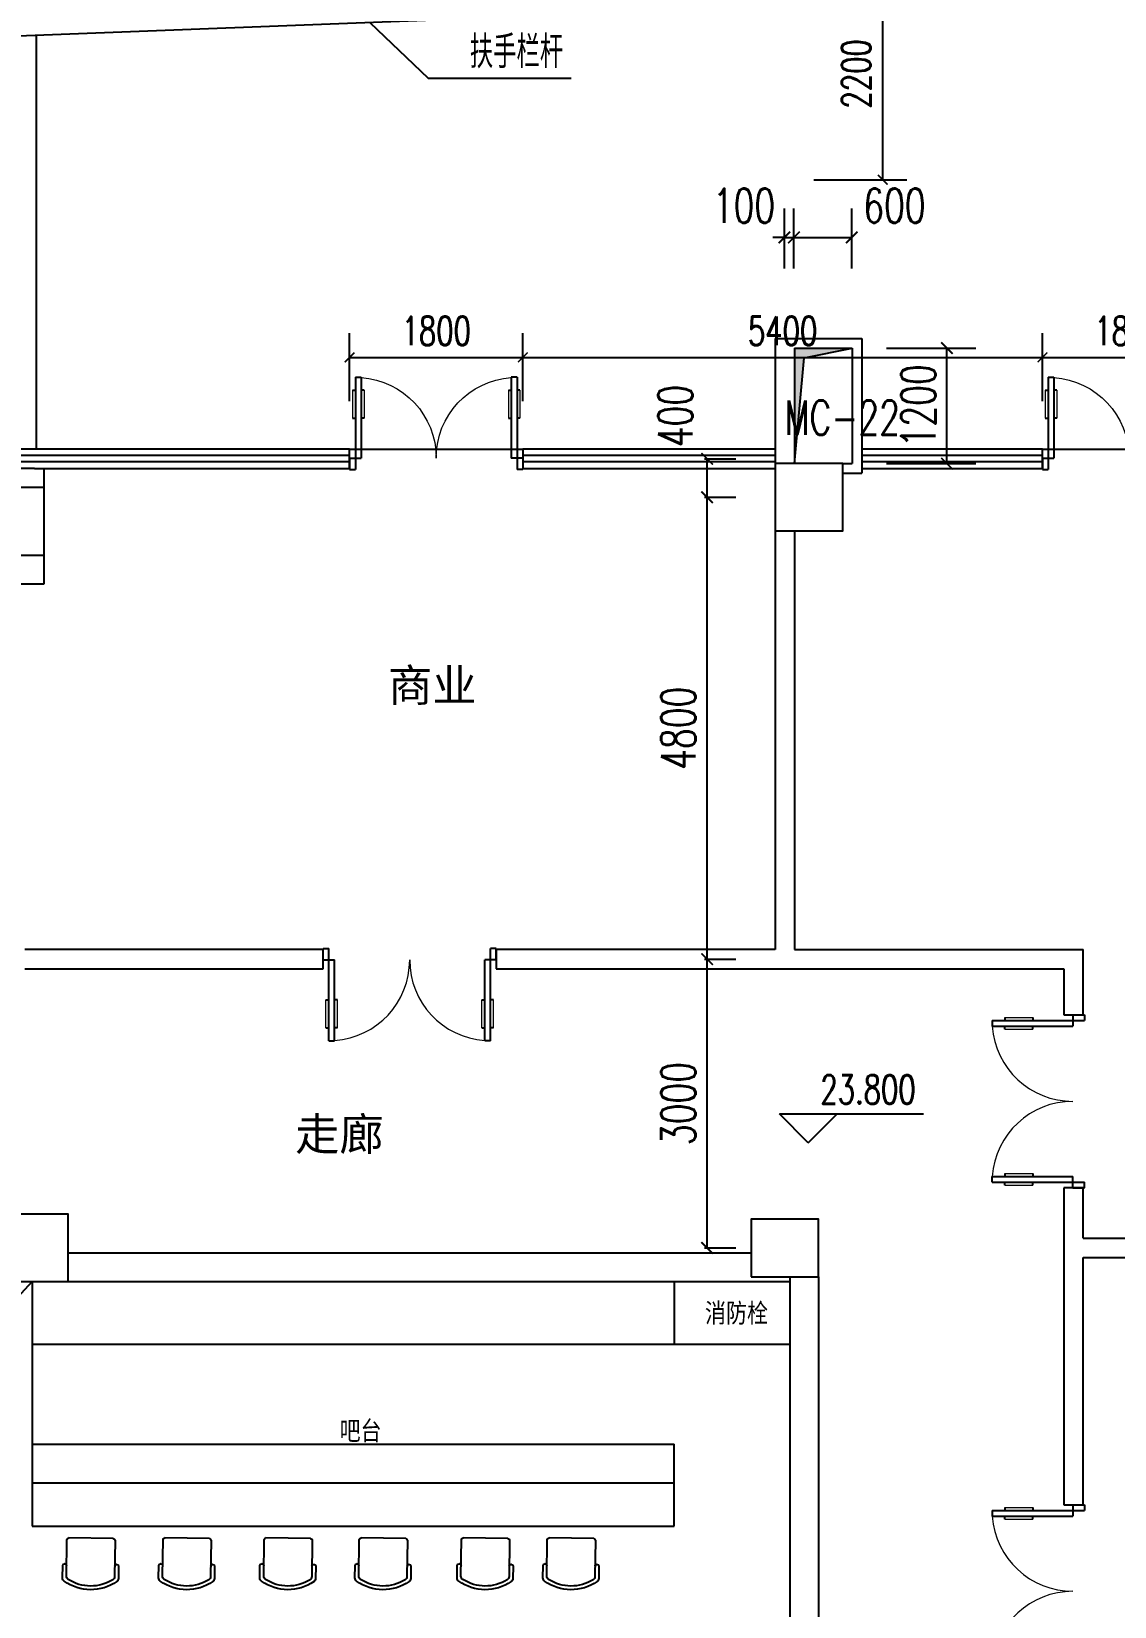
# Model space of a CAD drawing. Header units: millimetres. Extents: x 2680932 to 6187768, y 127588 to 383208.
# Drawn here: x 3092999 to 3104254, y 190901 to 207267 of the extents above; entities that cross this region are included whole.
import ezdxf

# ---------------------------------------------------------------- set-up
doc = ezdxf.new("R2010")
doc.units = ezdxf.units.MM
doc.header["$LTSCALE"] = 20
for name, color, linetype in [('3', 3, 'Continuous'), ('COLUMN', 9, 'Continuous'), ('CURTWALL', 4, 'Continuous'), ('DIM_ELEV', 3, 'Continuous'), ('DIM_LEAD', 3, 'Continuous'), ('DIM_SYMB', 3, 'Continuous'), ('PUB_DIM', 3, 'Continuous'), ('PUB_TEXT', 41, 'Continuous'), ('WALL', 3, 'Continuous'), ('WINDOW', 4, 'Continuous'), ('WINDOW_TEXT', 183, 'Continuous'), ('家具外线', 255, 'Continuous'), ('标注', 6, 'Continuous'), ('细线', 8, 'Continuous'), ('门窗', 73, 'Continuous'), ('阳台栏杆', 149, 'Continuous')]:
    doc.layers.add(name, color=color, linetype=linetype)
doc.styles.add('_TCH_DIM', font='SIMPLEX', dxfattribs={"bigfont": 'GBCBIG'})
doc.styles.add('_TCH_DIM_T3', font='SIMPLEX', dxfattribs={"width": 0.705882, "bigfont": 'GBCBIG'})
doc.styles.add('_TCH_WINDOW', font='SIMPLEX', dxfattribs={"bigfont": 'GBCBIG'})
doc.styles.get("Standard").update_dxf_attribs({"font": '', "width": 0.8})
doc.styles.get('Standard').set_extended_font_data('YouYuan')
doc.dimstyles.new('_TCH_ARCH&&100', dxfattribs={"dimtxt": 297.5, "dimasz": 100, "dimexe": 250, "dimexo": 300, "dimgap": 126.25, "dimtad": 1, "dimdec": 0, "dimzin": 0, "dimdsep": 46, "dimtxsty": '_TCH_DIM_T3', "dimblk": 'ARCHTICK', "dimcen": 0.09, "dimclrt": 7, "dimazin": 2, "dimtfac": 1, "dimtdec": 0, "dimtix": 1, "dimtmove": 2, "dimatfit": 3, "dimfxl": 1, "dimtolj": 1, "dimtzin": 0, "dimarcsym": 0})
doc.dimstyles.new('_TCH_ARCH&&120', dxfattribs={"dimtxt": 357, "dimasz": 120, "dimexe": 300, "dimexo": 360, "dimgap": 120, "dimtad": 1, "dimdec": 0, "dimzin": 0, "dimdsep": 46, "dimtxsty": '_TCH_DIM_T3', "dimblk": 'ARCHTICK', "dimcen": 0.09, "dimclrt": 7, "dimazin": 2, "dimtfac": 1, "dimtdec": 0, "dimtix": 1, "dimtmove": 2, "dimatfit": 3, "dimfxl": 1, "dimtolj": 1, "dimtzin": 0, "dimarcsym": 0})

# ---------------------------------------------------------------- blocks, each defined once
blk = doc.blocks.new('_ArchTick')
at = {"color": 0, "linetype": 'ByBlock', "lineweight": -3, "const_width": 0.15}
blk.add_lwpolyline([(-0.5, -0.5), (0.5, 0.5)], dxfattribs=at)
blk = doc.blocks.new('*D255')
at = {"layer": 'Defpoints', "color": 0, "transparency": 16777216}
for p in [(3101523, 205127), (3100923, 204446), (3101523, 204446)]:
    blk.add_point(p, dxfattribs=at)
at = {"layer": 'PUB_DIM', "color": 0, "lineweight": -2, "transparency": 16777216}
for p, q in [((3100923, 204806), (3100923, 205427)), ((3101523, 204806), (3101523, 205427)), ((3100923, 205127), (3101523, 205127))]:
    blk.add_line(p, q, dxfattribs=at)
at = {"layer": 'PUB_DIM', "color": 0, "lineweight": -2, "transparency": 16777216, "xscale": 120, "yscale": 120, "zscale": 120, "rotation": 180}
blk.add_blockref('_ArchTick', (3100923, 205127), dxfattribs=at)
at = {"layer": 'PUB_DIM', "color": 0, "lineweight": -2, "transparency": 16777216, "xscale": 120, "yscale": 120, "zscale": 120}
blk.add_blockref('_ArchTick', (3101523, 205127), dxfattribs=at)
at = {"layer": 'PUB_DIM', "color": 7, "transparency": 16777216, "insert": (3101967, 205457), "char_height": 357, "attachment_point": 5, "style": '_TCH_DIM_T3'}
blk.add_mtext('\\A1;600', dxfattribs=at)
blk = doc.blocks.new('*D256')
at = {"layer": 'Defpoints', "color": 0, "transparency": 16777216}
for p in [(3100923, 205127), (3100823, 204446), (3100923, 204446)]:
    blk.add_point(p, dxfattribs=at)
at = {"layer": 'PUB_DIM', "color": 0, "lineweight": -2, "transparency": 16777216}
for p, q in [((3100823, 204806), (3100823, 205427)), ((3100923, 204806), (3100923, 205427)), ((3100823, 205127), (3100703, 205127)), ((3100823, 205127), (3100923, 205127)), ((3100923, 205127), (3101043, 205127))]:
    blk.add_line(p, q, dxfattribs=at)
at = {"layer": 'PUB_DIM', "color": 0, "lineweight": -2, "transparency": 16777216, "xscale": 120, "yscale": 120, "zscale": 120}
blk.add_blockref('_ArchTick', (3100823, 205127), dxfattribs=at)
at = {"layer": 'PUB_DIM', "color": 0, "lineweight": -2, "transparency": 16777216, "xscale": 120, "yscale": 120, "zscale": 120, "rotation": 180}
blk.add_blockref('_ArchTick', (3100923, 205127), dxfattribs=at)
at = {"layer": 'PUB_DIM', "color": 7, "transparency": 16777216, "insert": (3100403, 205457), "char_height": 357, "attachment_point": 5, "style": '_TCH_DIM_T3'}
blk.add_mtext('\\A1;100', dxfattribs=at)
blk = doc.blocks.new('*D257')
at = {"layer": 'Defpoints', "color": 0, "transparency": 16777216}
for p in [(3101523, 203977), (3102513, 203977), (3101523, 202777)]:
    blk.add_point(p, dxfattribs=at)
at = {"layer": 'PUB_DIM', "color": 0, "lineweight": -2, "transparency": 16777216}
for p, q in [((3101883, 203977), (3102813, 203977)), ((3102513, 202777), (3102513, 203977)), ((3101883, 202777), (3102813, 202777))]:
    blk.add_line(p, q, dxfattribs=at)
at = {"layer": 'PUB_DIM', "color": 0, "lineweight": -2, "transparency": 16777216, "xscale": 120, "yscale": 120, "zscale": 120}
for p, rotation in [((3102513, 203977), 90), ((3102513, 202777), 270)]:
    blk.add_blockref('_ArchTick', p, dxfattribs=dict(at, rotation=rotation))
at = {"layer": 'PUB_DIM', "color": 7, "transparency": 16777216, "insert": (3102214, 203377), "char_height": 357, "attachment_point": 5, "rotation": 90, "style": '_TCH_DIM_T3'}
blk.add_mtext('\\A1;1200', dxfattribs=at)
blk = doc.blocks.new('*D260')
at = {"layer": 'Defpoints', "color": 0, "transparency": 16777216}
for p in [(3099632, 197627), (3100020, 197627), (3099632, 194627)]:
    blk.add_point(p, dxfattribs=at)
at = {"layer": 'PUB_DIM', "color": 0, "lineweight": -2, "transparency": 16777216}
for p, q in [((3099992, 197627), (3100320, 197627)), ((3100020, 194627), (3100020, 197627)), ((3099992, 194627), (3100320, 194627))]:
    blk.add_line(p, q, dxfattribs=at)
at = {"layer": 'PUB_DIM', "color": 0, "lineweight": -2, "transparency": 16777216, "xscale": 120, "yscale": 120, "zscale": 120}
for p, rotation in [((3100020, 197627), 90), ((3100020, 194627), 270)]:
    blk.add_blockref('_ArchTick', p, dxfattribs=dict(at, rotation=rotation))
at = {"layer": 'PUB_DIM', "color": 7, "transparency": 16777216, "insert": (3099721, 196127), "char_height": 357, "attachment_point": 5, "rotation": 90, "style": '_TCH_DIM_T3'}
blk.add_mtext('\\A1;3000', dxfattribs=at)
blk = doc.blocks.new('*D261')
at = {"layer": 'Defpoints', "color": 0, "transparency": 16777216}
for p in [(3099632, 202427), (3100020, 202427), (3099632, 197627)]:
    blk.add_point(p, dxfattribs=at)
at = {"layer": 'PUB_DIM', "color": 0, "lineweight": -2, "transparency": 16777216}
for p, q in [((3099992, 202427), (3100320, 202427)), ((3100020, 197627), (3100020, 202427)), ((3099992, 197627), (3100320, 197627))]:
    blk.add_line(p, q, dxfattribs=at)
at = {"layer": 'PUB_DIM', "color": 0, "lineweight": -2, "transparency": 16777216, "xscale": 120, "yscale": 120, "zscale": 120}
for p, rotation in [((3100020, 202427), 90), ((3100020, 197627), 270)]:
    blk.add_blockref('_ArchTick', p, dxfattribs=dict(at, rotation=rotation))
at = {"layer": 'PUB_DIM', "color": 7, "transparency": 16777216, "insert": (3099721, 200027), "char_height": 357, "attachment_point": 5, "rotation": 90, "style": '_TCH_DIM_T3'}
blk.add_mtext('\\A1;4800', dxfattribs=at)
blk = doc.blocks.new('*D262')
at = {"layer": 'Defpoints', "color": 0, "transparency": 16777216}
for p in [(3099632, 202827), (3100020, 202827), (3099632, 202427)]:
    blk.add_point(p, dxfattribs=at)
at = {"layer": 'PUB_DIM', "color": 0, "lineweight": -2, "transparency": 16777216}
for p, q in [((3099992, 202827), (3100320, 202827)), ((3100020, 202427), (3100020, 202827)), ((3099992, 202427), (3100320, 202427))]:
    blk.add_line(p, q, dxfattribs=at)
at = {"layer": 'PUB_DIM', "color": 0, "lineweight": -2, "transparency": 16777216, "xscale": 120, "yscale": 120, "zscale": 120}
for p, rotation in [((3100020, 202827), 90), ((3100020, 202427), 270)]:
    blk.add_blockref('_ArchTick', p, dxfattribs=dict(at, rotation=rotation))
at = {"layer": 'PUB_DIM', "color": 7, "transparency": 16777216, "insert": (3099690, 203271), "char_height": 357, "attachment_point": 5, "rotation": 90, "style": '_TCH_DIM_T3'}
blk.add_mtext('\\A1;400', dxfattribs=at)
blk = doc.blocks.new('$DorLib2D$00000011')
for p, q in [((-0.4667, 0.4709), (-0.4667, -0.0625)), ((-0.4667, 0.4709), (-0.4333, 0.4709)), ((-0.4333, 0.4709), (-0.4333, 0.0042)), ((0.4333, 0.4709), (0.4333, 0.0042)), ((0.4667, 0.4709), (0.4333, 0.4709)), ((0.4667, 0.4709), (0.4667, -0.0625)), ((-0.4833, 0.3962), (-0.4667, 0.3962)), ((-0.4167, 0.3962), (-0.4333, 0.3962)), ((0.4167, 0.3962), (0.4333, 0.3962)), ((0.4833, 0.3962), (0.4667, 0.3962)), ((-0.4833, 0.2346), (-0.4667, 0.2346)), ((-0.4167, 0.2346), (-0.4333, 0.2346)), ((0.4167, 0.2346), (0.4333, 0.2346)), ((0.4833, 0.2346), (0.4667, 0.2346)), ((-0.5, 0.0042), (-0.4333, 0.0042)), ((-0.5, 0.0042), (-0.5, -0.0625)), ((0.5, 0.0042), (0.4333, 0.0042)), ((0.5, 0.0042), (0.5, -0.0625)), ((-0.5, -0.0625), (-0.4667, -0.0625)), ((0.5, -0.0625), (0.4667, -0.0625))]:
    blk.add_line(p, q)
at = {"lineweight": 13}
for p, q in [((-0.4833, 0.3962), (-0.4833, 0.2346)), ((-0.4167, 0.3962), (-0.4167, 0.2346)), ((0.4167, 0.3962), (0.4167, 0.2346)), ((0.4833, 0.3962), (0.4833, 0.2346))]:
    blk.add_line(p, q, dxfattribs=at)
for centre, start, end in [((-0.4667, 0.0042), 0, 85.90396), ((0.4667, 0.0042), 94.09604, 180)]:
    blk.add_arc(centre, 0.4667, start, end, dxfattribs=at)
blk = doc.blocks.new('*D263')
at = {"layer": 'Defpoints', "color": 0, "transparency": 16777216}
for p in [(3098105, 203881), (3096305, 203127), (3098105, 203127)]:
    blk.add_point(p, dxfattribs=at)
at = {"layer": 'PUB_DIM', "color": 0, "lineweight": -2, "transparency": 16777216}
for p, q in [((3096305, 203427), (3096305, 204131)), ((3098105, 203427), (3098105, 204131)), ((3096305, 203881), (3098105, 203881))]:
    blk.add_line(p, q, dxfattribs=at)
at = {"layer": 'PUB_DIM', "color": 0, "lineweight": -2, "transparency": 16777216, "xscale": 100, "yscale": 100, "zscale": 100, "rotation": 180}
blk.add_blockref('_ArchTick', (3096305, 203881), dxfattribs=at)
at = {"layer": 'PUB_DIM', "color": 0, "lineweight": -2, "transparency": 16777216, "xscale": 100, "yscale": 100, "zscale": 100}
blk.add_blockref('_ArchTick', (3098105, 203881), dxfattribs=at)
at = {"layer": 'PUB_DIM', "color": 7, "transparency": 16777216, "insert": (3097205, 204156), "char_height": 297.5, "attachment_point": 5, "style": '_TCH_DIM_T3'}
blk.add_mtext('\\A1;1800', dxfattribs=at)
blk = doc.blocks.new('*D264')
at = {"layer": 'Defpoints', "color": 0, "transparency": 16777216}
for p in [(3103505, 203881), (3098105, 203127), (3103505, 203127)]:
    blk.add_point(p, dxfattribs=at)
at = {"layer": 'PUB_DIM', "color": 0, "lineweight": -2, "transparency": 16777216}
for p, q in [((3098105, 203427), (3098105, 204131)), ((3103505, 203427), (3103505, 204131)), ((3098105, 203881), (3103505, 203881))]:
    blk.add_line(p, q, dxfattribs=at)
at = {"layer": 'PUB_DIM', "color": 0, "lineweight": -2, "transparency": 16777216, "xscale": 100, "yscale": 100, "zscale": 100, "rotation": 180}
blk.add_blockref('_ArchTick', (3098105, 203881), dxfattribs=at)
at = {"layer": 'PUB_DIM', "color": 0, "lineweight": -2, "transparency": 16777216, "xscale": 100, "yscale": 100, "zscale": 100}
blk.add_blockref('_ArchTick', (3103505, 203881), dxfattribs=at)
at = {"layer": 'PUB_DIM', "color": 7, "transparency": 16777216, "insert": (3100805, 204156), "char_height": 297.5, "attachment_point": 5, "style": '_TCH_DIM_T3'}
blk.add_mtext('\\A1;5400', dxfattribs=at)
blk = doc.blocks.new('*D265')
at = {"layer": 'Defpoints', "color": 0, "transparency": 16777216}
for p in [(3105305, 203881), (3103505, 203127), (3105305, 203127)]:
    blk.add_point(p, dxfattribs=at)
at = {"layer": 'PUB_DIM', "color": 0, "lineweight": -2, "transparency": 16777216}
for p, q in [((3103505, 203427), (3103505, 204131)), ((3105305, 203427), (3105305, 204131)), ((3103505, 203881), (3105305, 203881))]:
    blk.add_line(p, q, dxfattribs=at)
at = {"layer": 'PUB_DIM', "color": 0, "lineweight": -2, "transparency": 16777216, "xscale": 100, "yscale": 100, "zscale": 100, "rotation": 180}
blk.add_blockref('_ArchTick', (3103505, 203881), dxfattribs=at)
at = {"layer": 'PUB_DIM', "color": 0, "lineweight": -2, "transparency": 16777216, "xscale": 100, "yscale": 100, "zscale": 100}
blk.add_blockref('_ArchTick', (3105305, 203881), dxfattribs=at)
at = {"layer": 'PUB_DIM', "color": 7, "transparency": 16777216, "insert": (3104405, 204156), "char_height": 297.5, "attachment_point": 5, "style": '_TCH_DIM_T3'}
blk.add_mtext('\\A1;1800', dxfattribs=at)
blk = doc.blocks.new('*D278')
at = {"layer": 'Defpoints', "color": 0, "transparency": 16777216}
for p in [(3100829, 207927), (3101845, 207927), (3100829, 205727)]:
    blk.add_point(p, dxfattribs=at)
at = {"layer": 'PUB_DIM', "color": 0, "lineweight": -2, "transparency": 16777216}
for p, q in [((3101129, 207927), (3102095, 207927)), ((3101845, 205727), (3101845, 207927)), ((3101129, 205727), (3102095, 205727))]:
    blk.add_line(p, q, dxfattribs=at)
at = {"layer": 'PUB_DIM', "color": 0, "lineweight": -2, "transparency": 16777216, "xscale": 100, "yscale": 100, "zscale": 100}
for p, rotation in [((3101845, 207927), 90), ((3101845, 205727), 270)]:
    blk.add_blockref('_ArchTick', p, dxfattribs=dict(at, rotation=rotation))
at = {"layer": 'PUB_DIM', "color": 7, "transparency": 16777216, "insert": (3101570, 206827), "char_height": 297.5, "attachment_point": 5, "rotation": 90, "style": '_TCH_DIM_T3'}
blk.add_mtext('\\A1;2200', dxfattribs=at)
blk = doc.blocks.new('_FZH')
blk.add_lwpolyline([(-0.5, -0.5), (0.5, -0.5), (0.5, 0.5), (-0.5, 0.5)], close=True)
blk = doc.blocks.new('MK-JJ-0247')
at = {"layer": '家具外线'}
for p, q in [((-108577, 112481), (-108577, 112104)), ((-108559, 112499), (-108095, 112499)), ((-108077, 112102), (-108077, 112481)), ((-108617, 112212), (-108617, 112084)), ((-108599, 112230), (-108595, 112230)), ((-108059, 112230), (-108055, 112230)), ((-108037, 112082), (-108037, 112212))]:
    blk.add_line(p, q, dxfattribs=at)
for centre, radius, start, end in [((-108559, 112481), 18, 90, 180), ((-108095, 112481), 18, 0, 90), ((-108599, 112212), 18, 90, 180), ((-108595, 112212), 18, 0, 90), ((-108059, 112212), 18, 90, 180), ((-108056, 112211), 19, 2.966, 88.7719), ((-108577, 112084), 40, 180, 234.4004), ((-108326, 112436), 472, 234.4004, 305.1397), ((-108537, 112104), 40, 180, 237.4766), ((-108326, 112436), 434, 237.4766, 301.9412), ((-108117, 112102), 40, 301.9412, 0), ((-108077, 112082), 40, 305.1397, 0)]:
    blk.add_arc(centre, radius, start, end, dxfattribs=at)

msp = doc.modelspace()

# ---------------------------------------------------------------- hatches: boundary and pattern name
at = {"layer": '细线'}
msp.add_hatch(color=256, dxfattribs=at).paths.add_polyline_path([(3101529.1, 203977), (3100929.1, 203977), (3100929.1, 202777.1), (3101030.1, 203875.5)])

# ---------------------------------------------------------------- linework, layer by layer
at = {"layer": '3'}
msp.add_line((3093049.1, 202927), (3093049.1, 207222.9), dxfattribs=at)
at = {"layer": 'CURTWALL'}
for p, q in [((3093029.1, 202927), (3089688.9, 202927)), ((3093029.1, 202860.4), (3089716.5, 202860.4)), ((3093029.1, 202793.7), (3089744.1, 202793.7)), ((3096304.7, 202927), (3093029.1, 202927)), ((3096304.7, 202860.4), (3093029.1, 202860.4)), ((3096304.7, 202793.7), (3093029.1, 202793.7)), ((3096304.7, 202727), (3096304.7, 202927)), ((3100729.1, 202927), (3098104.7, 202927)), ((3098104.7, 202927), (3098104.7, 202727)), ((3100729.1, 202860.4), (3098104.7, 202860.4)), ((3100729.1, 202793.7), (3098104.7, 202793.7)), ((3103504.6, 202927), (3101629.1, 202927)), ((3103504.6, 202860.4), (3101629.1, 202860.4)), ((3103504.6, 202793.7), (3101629.1, 202793.7)), ((3103504.6, 202727), (3103504.6, 202927)), ((3093029.1, 202727), (3089771.7, 202727)), ((3093029.1, 202727), (3096304.7, 202727)), ((3098104.7, 202727), (3100729.1, 202727)), ((3101629.1, 202727), (3103504.6, 202727))]:
    msp.add_line(p, q, dxfattribs=at)
at = {"layer": 'DIM_ELEV'}
for p, q in [((3101071.4, 195720.2), (3100771.4, 196020.2)), ((3100771.4, 196020.2), (3102267.4, 196020.2)), ((3101071.4, 195720.2), (3101371.4, 196020.2))]:
    msp.add_line(p, q, dxfattribs=at)
at = {"layer": 'DIM_LEAD'}
for p, q in [((3096513.5, 207360.8), (3097122.8, 206781.1)), ((3097122.8, 206781.1), (3098607.6, 206781.1))]:
    msp.add_line(p, q, dxfattribs=at)
at = {"layer": 'DIM_SYMB'}
msp.add_lwpolyline([(3097690.8, 205159.9, 0, 0, 0), (3095636.9, 206186.2, 80, 0, 0), (3095368.5, 206320.3, 0, 0, 0)], format="xyseb", dxfattribs=at)
at = {"layer": 'WALL'}
for p, q in [((3100729.1, 204077), (3101629.1, 204077)), ((3100729.1, 204077), (3100729.1, 202827)), ((3100929.1, 203977), (3101529.1, 203977)), ((3100929.1, 203977), (3100929.1, 202827)), ((3101529.1, 203977), (3101529.1, 202827)), ((3101629.1, 204077), (3101629.1, 202827)), ((3100729.1, 202827), (3100729.1, 202777)), ((3100929.1, 202827), (3100929.1, 202777)), ((3101529.1, 202827), (3101529.1, 202777)), ((3101629.1, 202827), (3101629.1, 202677)), ((3093129.1, 202527), (3093129.1, 202727)), ((3101429.1, 202777), (3101529.1, 202777)), ((3101429.1, 202677), (3101629.1, 202677)), ((3100729.1, 202077), (3100729.1, 197727)), ((3100929.1, 202077), (3100929.1, 197727)), ((3093129.1, 201527), (3093129.1, 201827)), ((3092529.1, 201527), (3093129.1, 201527)), ((3096029.1, 197727), (3092929.1, 197727)), ((3096029.1, 197527), (3096029.1, 197727)), ((3100729.1, 197727), (3097829.1, 197727)), ((3097829.1, 197727), (3097829.1, 197527)), ((3100929.1, 197727), (3103929.1, 197727)), ((3103929.1, 197049.9), (3103929.1, 197727)), ((3092929.1, 197527), (3096029.1, 197527)), ((3097829.1, 197527), (3100829.1, 197527)), ((3100829.1, 197527), (3103729.1, 197527)), ((3103729.1, 197527), (3103729.1, 197049.9)), ((3103729.1, 197049.9), (3103929.1, 197049.9)), ((3103929.1, 195249.9), (3103729.1, 195249.9)), ((3103729.1, 195249.9), (3103729.1, 194627)), ((3103929.1, 194727), (3103929.1, 195249.9)), ((3103729.1, 194627), (3103729.1, 191958.5)), ((3103929.1, 194727), (3108279.1, 194727)), ((3093379.1, 194577), (3100479.1, 194577)), ((3103929.1, 194527), (3108279.1, 194527)), ((3103929.1, 191958.5), (3103929.1, 194527)), ((3093379.1, 194277), (3100879.1, 194277)), ((3100879.1, 194327), (3100879.1, 187227)), ((3101179.1, 194327), (3101179.1, 187227)), ((3103729.1, 191958.5), (3103929.1, 191958.5))]:
    msp.add_line(p, q, dxfattribs=at)
at = {"layer": 'WALL', "color": 0}
msp.add_line((3099679.1, 194277), (3099679.1, 193627), dxfattribs=at)
at = {"layer": '标注', "color": 3}
msp.add_line((3091471.5, 192601.4), (3093004.4, 194277), dxfattribs=at)
at = {"layer": '标注', "color": 7, "lineweight": -3}
for p, q in [((3092679.1, 194277), (3100879.1, 194277)), ((3093004.4, 193627), (3100879.1, 193627)), ((3093004.4, 192187), (3099679.1, 192187)), ((3093004.4, 191737), (3099679.1, 191737))]:
    msp.add_line(p, q, dxfattribs=at)
at = {"layer": '标注', "color": 7}
for p, q in [((3093004.4, 194277), (3093004.4, 191737)), ((3099679.1, 191737), (3099679.1, 192587))]:
    msp.add_line(p, q, dxfattribs=at)
at = {"layer": '标注', "color": 253, "lineweight": -3}
msp.add_line((3093004.4, 192587), (3099679.1, 192587), dxfattribs=at)
at = {"layer": '细线'}
for p, q in [((3096304.7, 202927), (3098104.7, 202927)), ((3103504.6, 202927), (3105304.6, 202927))]:
    msp.add_line(p, q, dxfattribs=at)
msp.add_lwpolyline([(3100929.1, 202777), (3101030.1, 203875.5), (3101529.1, 203977)], dxfattribs=at)
at = {"layer": '阳台栏杆'}
msp.add_lwpolyline([(3111704.2, 176445.5, -0.0522808), (3116421.1, 177193.2, 0.4050511), (3118031.1, 178927.2), (3117443.3, 206435.4, 0.4192246), (3115678.4, 208097.9), (3089604.1, 207095, 0.1889402), (3088868.6, 206773.6), (3064996.1, 182901.1, 0.1951669), (3064674, 182139.2), (3064186.7, 148351.5, 0.4109331), (3065550.6, 146931.7), (3093216.3, 146222.4, 0.4559937), (3095254.4, 148451), (3094886.7, 151638.1, -0.0272463), (3094729.4, 154127, -0.0272463)], format="xyb", dxfattribs=at)

# ---------------------------------------------------------------- block references
at = {"layer": 'COLUMN', "xscale": 700}
for p, yscale, zscale in [((3101079.1, 202427), 700, 700), ((3092779.1, 202177), 700, 700), ((3093029.1, 194627), 700, 700), ((3100829.1, 194627), 600, 600)]:
    msp.add_blockref('_FZH', p, dxfattribs=dict(at, yscale=yscale, zscale=zscale))
at = {"layer": 'WINDOW', "yscale": -1800}
for p, xscale, zscale, rotation in [((3097204.7, 202827), 1800, 1800, 180), ((3104404.6, 202827), 1800, 1800, 180), ((3103829.1, 196149.9), -1800, -1800, 270), ((3103829.1, 191058.5), -1800, -1800, 270)]:
    msp.add_blockref('$DorLib2D$00000011', p, dxfattribs=dict(at, xscale=xscale, zscale=zscale, rotation=rotation))
at = {"layer": 'WINDOW', "xscale": -1800, "yscale": -1800, "zscale": -1800}
msp.add_blockref('$DorLib2D$00000011', (3096929.1, 197627), dxfattribs=at)
at = {"layer": '家具外线', "color": 5, "xscale": -1}
for p, rotation in [((2983754.3, 80610.4), 359.2125772601001), ((2984752.8, 80610.4), 359.2125772601001), ((2985804.4, 80610.4), 359.2125772601003), ((2986792.9, 80610.4), 359.2125772600999), ((2987854.5, 80610.4), 359.2125772601), ((2988746.8, 80610.4), 359.2125772601)]:
    msp.add_blockref('MK-JJ-0247', p, dxfattribs=dict(at, rotation=rotation))

# ---------------------------------------------------------------- texts
at = {"layer": 'PUB_TEXT', "style": '_TCH_DIM'}
msp.add_text('扶手栏杆', height=337.59, dxfattribs=at).set_placement((3097553.2, 206886.1))
at = {"layer": 'PUB_TEXT'}
for s, p in [('商业', (3096704.3, 200304.1)), ('走廊', (3095737.9, 195641.1))]:
    msp.add_text(s, height=337.59, dxfattribs=at).set_placement(p)
at = {"layer": 'PUB_TEXT', "style": '_TCH_DIM', "width": 0.705882}
msp.add_text('23.800', height=297.5, dxfattribs=at).set_placement((3101197.4, 196125.2))
at = {"layer": 'WINDOW_TEXT', "style": '_TCH_WINDOW', "width": 0.705882}
msp.add_text('MC-22', height=357, dxfattribs=at).set_placement((3100825.5, 203077.4))
at = {"layer": '门窗', "color": 36, "linetype": 'Continuous', "ltscale": 40, "char_height": 200, "width": 2700, "attachment_point": 7}
for s, insert in [('{\\fSimSun|b0|i0|c134|p54;\\C7;消防栓}', (3099998.1, 193829.1)), ('{\\fSimSun|b0|i0|c134|p54;\\C7;吧台}', (3096200.5, 192606.7))]:
    msp.add_mtext(s, dxfattribs=dict(at, insert=insert))

# ---------------------------------------------------------------- dimensions: what is measured, and where the dimension line sits
at = {"layer": 'PUB_DIM'}
for p1, p2, distance, dimstyle, picture, middle in [((3100829.1, 205727), (3100829.1, 207927), -1016.3, '_TCH_ARCH&&100', '*D278', (3101570.4, 206827)), ((3096304.7, 203127), (3098104.7, 203127), 754.3, '_TCH_ARCH&&100', '*D263', (3097204.7, 204156.4)), ((3098104.7, 203127), (3103504.6, 203127), 754.3, '_TCH_ARCH&&100', '*D264', (3100804.7, 204156.4)), ((3103504.6, 203127), (3105304.6, 203127), 754.3, '_TCH_ARCH&&100', '*D265', (3104404.6, 204156.4)), ((3101523.3, 202777), (3101523.3, 203977), -989.2, '_TCH_ARCH&&120', '*D257', (3102214, 203377)), ((3099631.8, 197627), (3099631.8, 202427), -388.1, '_TCH_ARCH&&120', '*D261', (3099721.4, 200027)), ((3099631.8, 194627), (3099631.8, 197627), -388.1, '_TCH_ARCH&&120', '*D260', (3099721.4, 196127))]:
    dim = msp.add_aligned_dim(p1=p1, p2=p2, distance=distance, dimstyle=dimstyle, dxfattribs=at)
    dim.commit()
    dim.dimension.update_dxf_attribs({"geometry": picture, "text_midpoint": middle})
for base, p1, p2, angle, picture, middle in [((3100923.3, 205126.7), (3100823.3, 204446), (3100923.3, 204446), 0, '*D256', (3100403.3, 205456.7)), ((3101523.3, 205126.7), (3100923.3, 204446), (3101523.3, 204446), 0, '*D255', (3101967.3, 205456.7)), ((3100019.9, 202827), (3099631.8, 202427), (3099631.8, 202827), 90, '*D262', (3099689.9, 203271))]:
    dim = msp.add_linear_dim(base=base, p1=p1, p2=p2, angle=angle, dimstyle='_TCH_ARCH&&120', dxfattribs=at)
    dim.commit()
    dim.dimension.update_dxf_attribs({"geometry": picture, "text_midpoint": middle, "dimtype": 161})

doc.saveas('drawing.dxf')
